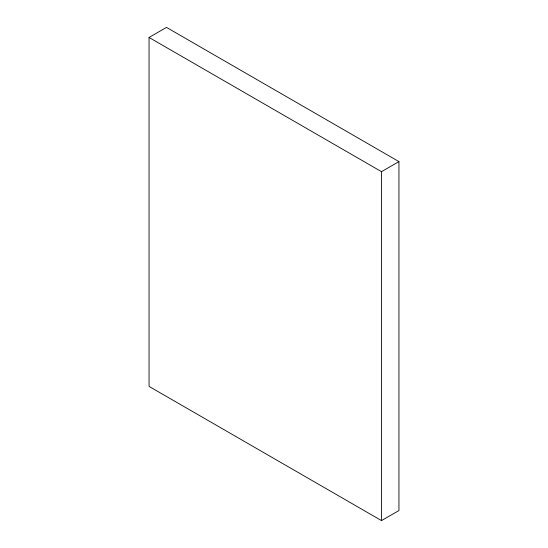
<?xml version="1.0" encoding="UTF-8"?>
<svg xmlns="http://www.w3.org/2000/svg" width="548" height="548" viewBox="0 0 548 548"><rect width="100%" height="100%" fill="white"/><g stroke="black" fill="none" stroke-linecap="round" stroke-linejoin="round"><path stroke-width="0.82" d="M149.056 37.463L166.496 27.4L398.944 161.605L398.944 510.537L381.504 520.6L149.056 386.395L149.056 37.463L381.504 171.668L398.944 161.605M381.504 171.668L381.504 520.6"/></g></svg>
